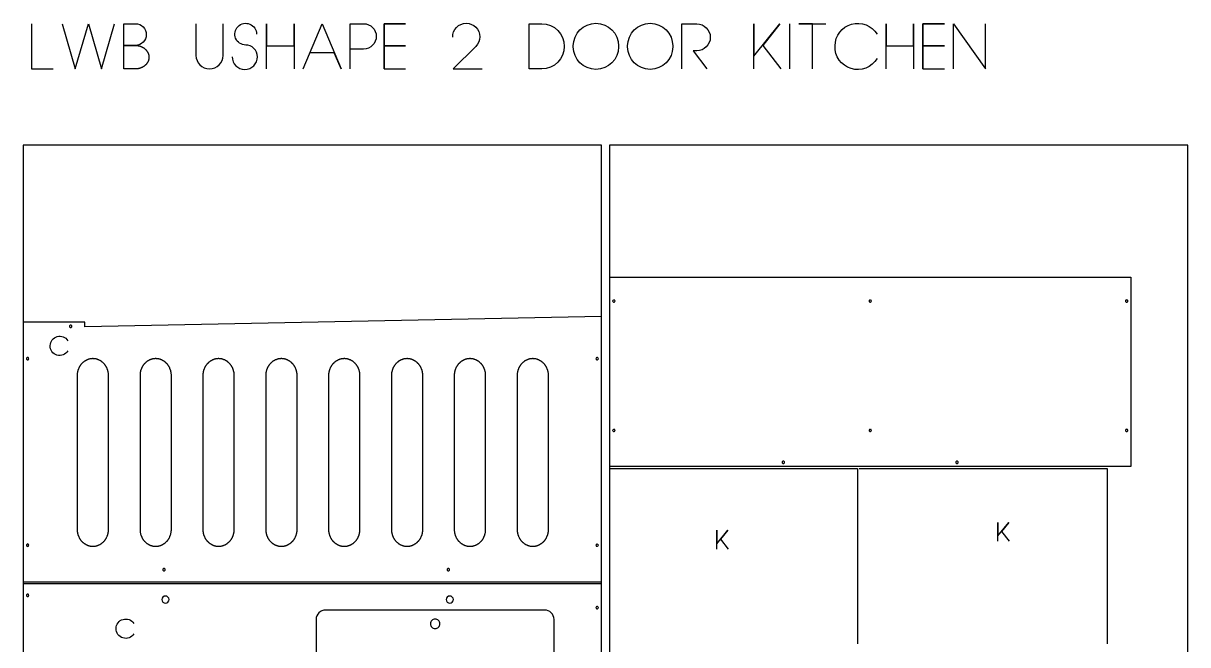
# Model space of a CAD drawing. Extents: x -841 to 4976, y -469 to 2808.
# Drawn here: x 2519 to 4976, y 1386 to 2698 of the extents above; entities that cross this region are included whole.
import ezdxf

# ---------------------------------------------------------------- set-up
doc = ezdxf.new("R2010")
doc.units = 0
for name, color, linetype in [('DEFAULT_LAYER', 1, 'CONTINUOUS'), ('LAYER_1', 18, 'CONTINUOUS'), ('T5_LOGOLAYER_20', 18, 'CONTINUOUS'), ('T5_LOGOLAYER_21', 18, 'CONTINUOUS')]:
    doc.layers.add(name, color=color, linetype=linetype)

msp = doc.modelspace()

# ---------------------------------------------------------------- linework, layer by layer
at = {"layer": 'DEFAULT_LAYER'}
for points in [[(3756.4, 0), (4976.4, 0), (4976.4, 2440), (3756.4, 2440)], [(2666, 1989.8), (2665.1, 1989.8), (2664.3, 1989.7), (2663.4, 1989.7), (2662.6, 1989.6), (2661.8, 1989.5), (2660.9, 1989.4), (2660.1, 1989.2), (2659.3, 1989.1), (2658.5, 1988.9), (2657.7, 1988.6), (2656.9, 1988.4), (2656.1, 1988.2), (2655.3, 1987.9), (2654.6, 1987.6), (2653.8, 1987.3), (2653.1, 1987), (2652.3, 1986.6), (2651.6, 1986.2), (2650.9, 1985.8), (2650.2, 1985.4), (2649.5, 1985), (2648.8, 1984.6), (2648.1, 1984.1), (2647.4, 1983.6), (2646.8, 1983.1), (2646.1, 1982.6), (2645.5, 1982.1), (2644.9, 1981.6), (2644.3, 1981), (2643.7, 1980.4), (2643.1, 1979.8), (2642.5, 1979.2), (2642, 1978.6), (2641.4, 1978), (2640.9, 1977.3), (2640.4, 1976.7), (2639.9, 1976), (2639.4, 1975.3), (2638.9, 1974.6), (2638.5, 1973.9), (2638, 1973.2), (2637.6, 1972.4), (2637.2, 1971.7), (2636.8, 1970.9), (2636.4, 1970.2), (2636.1, 1969.4), (2635.7, 1968.6), (2635.4, 1967.8), (2635.1, 1967), (2634.8, 1966.2), (2634.6, 1965.3), (2634.3, 1964.5), (2634.1, 1963.6), (2633.9, 1962.8), (2633.7, 1961.9), (2633.5, 1961), (2633.3, 1960.2), (2633.2, 1959.3), (2633.1, 1958.4), (2633, 1957.5), (2632.9, 1956.6), (2632.9, 1955.6), (2632.8, 1954.7), (2632.8, 1953.8), (2632.8, 1629.8), (2632.8, 1628.9), (2632.9, 1627.9), (2632.9, 1627), (2633, 1626.1), (2633.1, 1625.2), (2633.2, 1624.3), (2633.3, 1623.4), (2633.5, 1622.5), (2633.7, 1621.7), (2633.9, 1620.8), (2634.1, 1619.9), (2634.3, 1619.1), (2634.6, 1618.2), (2634.8, 1617.4), (2635.1, 1616.6), (2635.4, 1615.8), (2635.7, 1615), (2636.1, 1614.2), (2636.4, 1613.4), (2636.8, 1612.6), (2637.2, 1611.9), (2637.6, 1611.1), (2638, 1610.4), (2638.5, 1609.7), (2638.9, 1608.9), (2639.4, 1608.2), (2639.9, 1607.6), (2640.4, 1606.9), (2640.9, 1606.2), (2641.4, 1605.6), (2642, 1604.9), (2642.5, 1604.3), (2643.1, 1603.7), (2643.7, 1603.1), (2644.3, 1602.6), (2644.9, 1602), (2645.5, 1601.5), (2646.1, 1600.9), (2646.8, 1600.4), (2647.4, 1599.9), (2648.1, 1599.5), (2648.8, 1599), (2649.5, 1598.6), (2650.2, 1598.1), (2650.9, 1597.7), (2651.6, 1597.3), (2652.3, 1597), (2653.1, 1596.6), (2653.8, 1596.3), (2654.6, 1596), (2655.3, 1595.7), (2656.1, 1595.4), (2656.9, 1595.1), (2657.7, 1594.9), (2658.5, 1594.7), (2659.3, 1594.5), (2660.1, 1594.3), (2660.9, 1594.2), (2661.8, 1594.1), (2662.6, 1594), (2663.4, 1593.9), (2664.3, 1593.8), (2665.1, 1593.8), (2666, 1593.8), (2666.8, 1593.8), (2667.7, 1593.8), (2668.5, 1593.9), (2669.4, 1594), (2670.2, 1594.1), (2671, 1594.2), (2671.8, 1594.3), (2672.7, 1594.5), (2673.5, 1594.7), (2674.3, 1594.9), (2675.1, 1595.1), (2675.8, 1595.4), (2676.6, 1595.7), (2677.4, 1596), (2678.1, 1596.3), (2678.9, 1596.6), (2679.6, 1597), (2680.4, 1597.3), (2681.1, 1597.7), (2681.8, 1598.1), (2682.5, 1598.6), (2683.2, 1599), (2683.9, 1599.5), (2684.5, 1599.9), (2685.2, 1600.4), (2685.8, 1600.9), (2686.5, 1601.5), (2687.1, 1602), (2687.7, 1602.6), (2688.3, 1603.1), (2688.9, 1603.7), (2689.4, 1604.3), (2690, 1604.9), (2690.5, 1605.6), (2691.1, 1606.2), (2691.6, 1606.9), (2692.1, 1607.6), (2692.6, 1608.2), (2693, 1608.9), (2693.5, 1609.7), (2693.9, 1610.4), (2694.3, 1611.1), (2694.7, 1611.9), (2695.1, 1612.6), (2695.5, 1613.4), (2695.9, 1614.2), (2696.2, 1615), (2696.5, 1615.8), (2696.8, 1616.6), (2697.1, 1617.4), (2697.4, 1618.2), (2697.6, 1619.1), (2697.9, 1619.9), (2698.1, 1620.8), (2698.3, 1621.7), (2698.5, 1622.5), (2698.6, 1623.4), (2698.8, 1624.3), (2698.9, 1625.2), (2699, 1626.1), (2699, 1627), (2699.1, 1627.9), (2699.1, 1628.9), (2699.1, 1629.8), (2699.1, 1953.8), (2699.1, 1954.7), (2699.1, 1955.6), (2699, 1956.6), (2699, 1957.5), (2698.9, 1958.4), (2698.8, 1959.3), (2698.6, 1960.2), (2698.5, 1961), (2698.3, 1961.9), (2698.1, 1962.8), (2697.9, 1963.6), (2697.6, 1964.5), (2697.4, 1965.3), (2697.1, 1966.2), (2696.8, 1967), (2696.5, 1967.8), (2696.2, 1968.6), (2695.9, 1969.4), (2695.5, 1970.2), (2695.1, 1970.9), (2694.7, 1971.7), (2694.3, 1972.4), (2693.9, 1973.2), (2693.5, 1973.9), (2693, 1974.6), (2692.6, 1975.3), (2692.1, 1976), (2691.6, 1976.7), (2691.1, 1977.3), (2690.5, 1978), (2690, 1978.6), (2689.4, 1979.2), (2688.9, 1979.8), (2688.3, 1980.4), (2687.7, 1981), (2687.1, 1981.6), (2686.5, 1982.1), (2685.8, 1982.6), (2685.2, 1983.1), (2684.5, 1983.6), (2683.9, 1984.1), (2683.2, 1984.6), (2682.5, 1985), (2681.8, 1985.4), (2681.1, 1985.8), (2680.4, 1986.2), (2679.6, 1986.6), (2678.9, 1987), (2678.1, 1987.3), (2677.4, 1987.6), (2676.6, 1987.9), (2675.8, 1988.2), (2675.1, 1988.4), (2674.3, 1988.6), (2673.5, 1988.9), (2672.7, 1989.1), (2671.8, 1989.2), (2671, 1989.4), (2670.2, 1989.5), (2669.4, 1989.6), (2668.5, 1989.7), (2667.7, 1989.7), (2666.8, 1989.8)], [(2798.6, 1989.8), (2797.8, 1989.8), (2796.9, 1989.7), (2796.1, 1989.7), (2795.2, 1989.6), (2794.4, 1989.5), (2793.6, 1989.4), (2792.7, 1989.2), (2791.9, 1989.1), (2791.1, 1988.9), (2790.3, 1988.6), (2789.5, 1988.4), (2788.8, 1988.2), (2788, 1987.9), (2787.2, 1987.6), (2786.5, 1987.3), (2785.7, 1987), (2785, 1986.6), (2784.2, 1986.2), (2783.5, 1985.8), (2782.8, 1985.4), (2782.1, 1985), (2781.4, 1984.6), (2780.7, 1984.1), (2780.1, 1983.6), (2779.4, 1983.1), (2778.8, 1982.6), (2778.1, 1982.1), (2777.5, 1981.6), (2776.9, 1981), (2776.3, 1980.4), (2775.7, 1979.8), (2775.2, 1979.2), (2774.6, 1978.6), (2774.1, 1978), (2773.5, 1977.3), (2773, 1976.7), (2772.5, 1976), (2772, 1975.3), (2771.6, 1974.6), (2771.1, 1973.9), (2770.7, 1973.2), (2770.3, 1972.4), (2769.8, 1971.7), (2769.5, 1970.9), (2769.1, 1970.2), (2768.7, 1969.4), (2768.4, 1968.6), (2768.1, 1967.8), (2767.8, 1967), (2767.5, 1966.2), (2767.2, 1965.3), (2766.9, 1964.5), (2766.7, 1963.6), (2766.5, 1962.8), (2766.3, 1961.9), (2766.1, 1961), (2766, 1960.2), (2765.8, 1959.3), (2765.7, 1958.4), (2765.6, 1957.5), (2765.6, 1956.6), (2765.5, 1955.6), (2765.5, 1954.7), (2765.5, 1953.8), (2765.5, 1629.8), (2765.5, 1628.9), (2765.5, 1627.9), (2765.6, 1627), (2765.6, 1626.1), (2765.7, 1625.2), (2765.8, 1624.3), (2766, 1623.4), (2766.1, 1622.5), (2766.3, 1621.7), (2766.5, 1620.8), (2766.7, 1619.9), (2766.9, 1619.1), (2767.2, 1618.2), (2767.5, 1617.4), (2767.8, 1616.6), (2768.1, 1615.8), (2768.4, 1615), (2768.7, 1614.2), (2769.1, 1613.4), (2769.5, 1612.6), (2769.8, 1611.9), (2770.3, 1611.1), (2770.7, 1610.4), (2771.1, 1609.7), (2771.6, 1608.9), (2772, 1608.2), (2772.5, 1607.6), (2773, 1606.9), (2773.5, 1606.2), (2774.1, 1605.6), (2774.6, 1604.9), (2775.2, 1604.3), (2775.7, 1603.7), (2776.3, 1603.1), (2776.9, 1602.6), (2777.5, 1602), (2778.1, 1601.5), (2778.8, 1600.9), (2779.4, 1600.4), (2780.1, 1599.9), (2780.7, 1599.5), (2781.4, 1599), (2782.1, 1598.6), (2782.8, 1598.1), (2783.5, 1597.7), (2784.2, 1597.3), (2785, 1597), (2785.7, 1596.6), (2786.5, 1596.3), (2787.2, 1596), (2788, 1595.7), (2788.8, 1595.4), (2789.5, 1595.1), (2790.3, 1594.9), (2791.1, 1594.7), (2791.9, 1594.5), (2792.7, 1594.3), (2793.6, 1594.2), (2794.4, 1594.1), (2795.2, 1594), (2796.1, 1593.9), (2796.9, 1593.8), (2797.8, 1593.8), (2798.6, 1593.8), (2799.5, 1593.8), (2800.3, 1593.8), (2801.2, 1593.9), (2802, 1594), (2802.8, 1594.1), (2803.7, 1594.2), (2804.5, 1594.3), (2805.3, 1594.5), (2806.1, 1594.7), (2806.9, 1594.9), (2807.7, 1595.1), (2808.5, 1595.4), (2809.2, 1595.7), (2810, 1596), (2810.8, 1596.3), (2811.5, 1596.6), (2812.3, 1597), (2813, 1597.3), (2813.7, 1597.7), (2814.4, 1598.1), (2815.1, 1598.6), (2815.8, 1599), (2816.5, 1599.5), (2817.2, 1599.9), (2817.8, 1600.4), (2818.5, 1600.9), (2819.1, 1601.5), (2819.7, 1602), (2820.3, 1602.6), (2820.9, 1603.1), (2821.5, 1603.7), (2822.1, 1604.3), (2822.6, 1604.9), (2823.2, 1605.6), (2823.7, 1606.2), (2824.2, 1606.9), (2824.7, 1607.6), (2825.2, 1608.2), (2825.7, 1608.9), (2826.1, 1609.7), (2826.5, 1610.4), (2827, 1611.1), (2827.4, 1611.9), (2827.8, 1612.6), (2828.1, 1613.4), (2828.5, 1614.2), (2828.8, 1615), (2829.2, 1615.8), (2829.5, 1616.6), (2829.8, 1617.4), (2830, 1618.2), (2830.3, 1619.1), (2830.5, 1619.9), (2830.7, 1620.8), (2830.9, 1621.7), (2831.1, 1622.5), (2831.3, 1623.4), (2831.4, 1624.3), (2831.5, 1625.2), (2831.6, 1626.1), (2831.7, 1627), (2831.7, 1627.9), (2831.8, 1628.9), (2831.8, 1629.8), (2831.8, 1953.8), (2831.8, 1954.7), (2831.7, 1955.6), (2831.7, 1956.6), (2831.6, 1957.5), (2831.5, 1958.4), (2831.4, 1959.3), (2831.3, 1960.2), (2831.1, 1961), (2830.9, 1961.9), (2830.7, 1962.8), (2830.5, 1963.6), (2830.3, 1964.5), (2830, 1965.3), (2829.8, 1966.2), (2829.5, 1967), (2829.2, 1967.8), (2828.8, 1968.6), (2828.5, 1969.4), (2828.1, 1970.2), (2827.8, 1970.9), (2827.4, 1971.7), (2827, 1972.4), (2826.5, 1973.2), (2826.1, 1973.9), (2825.7, 1974.6), (2825.2, 1975.3), (2824.7, 1976), (2824.2, 1976.7), (2823.7, 1977.3), (2823.2, 1978), (2822.6, 1978.6), (2822.1, 1979.2), (2821.5, 1979.8), (2820.9, 1980.4), (2820.3, 1981), (2819.7, 1981.6), (2819.1, 1982.1), (2818.5, 1982.6), (2817.8, 1983.1), (2817.2, 1983.6), (2816.5, 1984.1), (2815.8, 1984.6), (2815.1, 1985), (2814.4, 1985.4), (2813.7, 1985.8), (2813, 1986.2), (2812.3, 1986.6), (2811.5, 1987), (2810.8, 1987.3), (2810, 1987.6), (2809.2, 1987.9), (2808.5, 1988.2), (2807.7, 1988.4), (2806.9, 1988.6), (2806.1, 1988.9), (2805.3, 1989.1), (2804.5, 1989.2), (2803.7, 1989.4), (2802.8, 1989.5), (2802, 1989.6), (2801.2, 1989.7), (2800.3, 1989.7), (2799.5, 1989.8)], [(2931.2, 1989.8), (2930.4, 1989.8), (2929.5, 1989.7), (2928.7, 1989.7), (2927.9, 1989.6), (2927, 1989.5), (2926.2, 1989.4), (2925.4, 1989.2), (2924.6, 1989.1), (2923.8, 1988.9), (2923, 1988.6), (2922.2, 1988.4), (2921.4, 1988.2), (2920.6, 1987.9), (2919.8, 1987.6), (2919.1, 1987.3), (2918.3, 1987), (2917.6, 1986.6), (2916.9, 1986.2), (2916.2, 1985.8), (2915.4, 1985.4), (2914.7, 1985), (2914.1, 1984.6), (2913.4, 1984.1), (2912.7, 1983.6), (2912.1, 1983.1), (2911.4, 1982.6), (2910.8, 1982.1), (2910.2, 1981.6), (2909.5, 1981), (2909, 1980.4), (2908.4, 1979.8), (2907.8, 1979.2), (2907.2, 1978.6), (2906.7, 1978), (2906.2, 1977.3), (2905.7, 1976.7), (2905.2, 1976), (2904.7, 1975.3), (2904.2, 1974.6), (2903.8, 1973.9), (2903.3, 1973.2), (2902.9, 1972.4), (2902.5, 1971.7), (2902.1, 1970.9), (2901.7, 1970.2), (2901.4, 1969.4), (2901, 1968.6), (2900.7, 1967.8), (2900.4, 1967), (2900.1, 1966.2), (2899.8, 1965.3), (2899.6, 1964.5), (2899.3, 1963.6), (2899.1, 1962.8), (2898.9, 1961.9), (2898.8, 1961), (2898.6, 1960.2), (2898.5, 1959.3), (2898.4, 1958.4), (2898.3, 1957.5), (2898.2, 1956.6), (2898.1, 1955.6), (2898.1, 1954.7), (2898.1, 1953.8), (2898.1, 1629.8), (2898.1, 1628.9), (2898.1, 1627.9), (2898.2, 1627), (2898.3, 1626.1), (2898.4, 1625.2), (2898.5, 1624.3), (2898.6, 1623.4), (2898.8, 1622.5), (2898.9, 1621.7), (2899.1, 1620.8), (2899.3, 1619.9), (2899.6, 1619.1), (2899.8, 1618.2), (2900.1, 1617.4), (2900.4, 1616.6), (2900.7, 1615.8), (2901, 1615), (2901.4, 1614.2), (2901.7, 1613.4), (2902.1, 1612.6), (2902.5, 1611.9), (2902.9, 1611.1), (2903.3, 1610.4), (2903.8, 1609.7), (2904.2, 1608.9), (2904.7, 1608.2), (2905.2, 1607.6), (2905.7, 1606.9), (2906.2, 1606.2), (2906.7, 1605.6), (2907.2, 1604.9), (2907.8, 1604.3), (2908.4, 1603.7), (2909, 1603.1), (2909.5, 1602.6), (2910.2, 1602), (2910.8, 1601.5), (2911.4, 1600.9), (2912.1, 1600.4), (2912.7, 1599.9), (2913.4, 1599.5), (2914.1, 1599), (2914.7, 1598.6), (2915.4, 1598.1), (2916.2, 1597.7), (2916.9, 1597.3), (2917.6, 1597), (2918.3, 1596.6), (2919.1, 1596.3), (2919.8, 1596), (2920.6, 1595.7), (2921.4, 1595.4), (2922.2, 1595.1), (2923, 1594.9), (2923.8, 1594.7), (2924.6, 1594.5), (2925.4, 1594.3), (2926.2, 1594.2), (2927, 1594.1), (2927.9, 1594), (2928.7, 1593.9), (2929.5, 1593.8), (2930.4, 1593.8), (2931.2, 1593.8), (2932.1, 1593.8), (2933, 1593.8), (2933.8, 1593.9), (2934.6, 1594), (2935.5, 1594.1), (2936.3, 1594.2), (2937.1, 1594.3), (2937.9, 1594.5), (2938.7, 1594.7), (2939.5, 1594.9), (2940.3, 1595.1), (2941.1, 1595.4), (2941.9, 1595.7), (2942.6, 1596), (2943.4, 1596.3), (2944.2, 1596.6), (2944.9, 1597), (2945.6, 1597.3), (2946.3, 1597.7), (2947.1, 1598.1), (2947.8, 1598.6), (2948.4, 1599), (2949.1, 1599.5), (2949.8, 1599.9), (2950.4, 1600.4), (2951.1, 1600.9), (2951.7, 1601.5), (2952.3, 1602), (2952.9, 1602.6), (2953.5, 1603.1), (2954.1, 1603.7), (2954.7, 1604.3), (2955.3, 1604.9), (2955.8, 1605.6), (2956.3, 1606.2), (2956.8, 1606.9), (2957.3, 1607.6), (2957.8, 1608.2), (2958.3, 1608.9), (2958.7, 1609.7), (2959.2, 1610.4), (2959.6, 1611.1), (2960, 1611.9), (2960.4, 1612.6), (2960.8, 1613.4), (2961.1, 1614.2), (2961.5, 1615), (2961.8, 1615.8), (2962.1, 1616.6), (2962.4, 1617.4), (2962.7, 1618.2), (2962.9, 1619.1), (2963.1, 1619.9), (2963.4, 1620.8), (2963.6, 1621.7), (2963.7, 1622.5), (2963.9, 1623.4), (2964, 1624.3), (2964.1, 1625.2), (2964.2, 1626.1), (2964.3, 1627), (2964.4, 1627.9), (2964.4, 1628.9), (2964.4, 1629.8), (2964.4, 1953.8), (2964.4, 1954.7), (2964.4, 1955.6), (2964.3, 1956.6), (2964.2, 1957.5), (2964.1, 1958.4), (2964, 1959.3), (2963.9, 1960.2), (2963.7, 1961), (2963.6, 1961.9), (2963.4, 1962.8), (2963.1, 1963.6), (2962.9, 1964.5), (2962.7, 1965.3), (2962.4, 1966.2), (2962.1, 1967), (2961.8, 1967.8), (2961.5, 1968.6), (2961.1, 1969.4), (2960.8, 1970.2), (2960.4, 1970.9), (2960, 1971.7), (2959.6, 1972.4), (2959.2, 1973.2), (2958.7, 1973.9), (2958.3, 1974.6), (2957.8, 1975.3), (2957.3, 1976), (2956.8, 1976.7), (2956.3, 1977.3), (2955.8, 1978), (2955.3, 1978.6), (2954.7, 1979.2), (2954.1, 1979.8), (2953.5, 1980.4), (2952.9, 1981), (2952.3, 1981.6), (2951.7, 1982.1), (2951.1, 1982.6), (2950.4, 1983.1), (2949.8, 1983.6), (2949.1, 1984.1), (2948.4, 1984.6), (2947.8, 1985), (2947.1, 1985.4), (2946.3, 1985.8), (2945.6, 1986.2), (2944.9, 1986.6), (2944.2, 1987), (2943.4, 1987.3), (2942.6, 1987.6), (2941.9, 1987.9), (2941.1, 1988.2), (2940.3, 1988.4), (2939.5, 1988.6), (2938.7, 1988.9), (2937.9, 1989.1), (2937.1, 1989.2), (2936.3, 1989.4), (2935.5, 1989.5), (2934.6, 1989.6), (2933.8, 1989.7), (2933, 1989.7), (2932.1, 1989.8)], [(3063.9, 1989.8), (3063, 1989.8), (3062.2, 1989.7), (3061.3, 1989.7), (3060.5, 1989.6), (3059.7, 1989.5), (3058.8, 1989.4), (3058, 1989.2), (3057.2, 1989.1), (3056.4, 1988.9), (3055.6, 1988.6), (3054.8, 1988.4), (3054, 1988.2), (3053.2, 1987.9), (3052.5, 1987.6), (3051.7, 1987.3), (3051, 1987), (3050.2, 1986.6), (3049.5, 1986.2), (3048.8, 1985.8), (3048.1, 1985.4), (3047.4, 1985), (3046.7, 1984.6), (3046, 1984.1), (3045.3, 1983.6), (3044.7, 1983.1), (3044, 1982.6), (3043.4, 1982.1), (3042.8, 1981.6), (3042.2, 1981), (3041.6, 1980.4), (3041, 1979.8), (3040.4, 1979.2), (3039.9, 1978.6), (3039.3, 1978), (3038.8, 1977.3), (3038.3, 1976.7), (3037.8, 1976), (3037.3, 1975.3), (3036.8, 1974.6), (3036.4, 1973.9), (3035.9, 1973.2), (3035.5, 1972.4), (3035.1, 1971.7), (3034.7, 1970.9), (3034.4, 1970.2), (3034, 1969.4), (3033.7, 1968.6), (3033.3, 1967.8), (3033, 1967), (3032.7, 1966.2), (3032.5, 1965.3), (3032.2, 1964.5), (3032, 1963.6), (3031.8, 1962.8), (3031.6, 1961.9), (3031.4, 1961), (3031.2, 1960.2), (3031.1, 1959.3), (3031, 1958.4), (3030.9, 1957.5), (3030.8, 1956.6), (3030.8, 1955.6), (3030.7, 1954.7), (3030.7, 1953.8), (3030.7, 1629.8), (3030.7, 1628.9), (3030.8, 1627.9), (3030.8, 1627), (3030.9, 1626.1), (3031, 1625.2), (3031.1, 1624.3), (3031.2, 1623.4), (3031.4, 1622.5), (3031.6, 1621.7), (3031.8, 1620.8), (3032, 1619.9), (3032.2, 1619.1), (3032.5, 1618.2), (3032.7, 1617.4), (3033, 1616.6), (3033.3, 1615.8), (3033.7, 1615), (3034, 1614.2), (3034.4, 1613.4), (3034.7, 1612.6), (3035.1, 1611.9), (3035.5, 1611.1), (3035.9, 1610.4), (3036.4, 1609.7), (3036.8, 1608.9), (3037.3, 1608.2), (3037.8, 1607.6), (3038.3, 1606.9), (3038.8, 1606.2), (3039.3, 1605.6), (3039.9, 1604.9), (3040.4, 1604.3), (3041, 1603.7), (3041.6, 1603.1), (3042.2, 1602.6), (3042.8, 1602), (3043.4, 1601.5), (3044, 1600.9), (3044.7, 1600.4), (3045.3, 1599.9), (3046, 1599.5), (3046.7, 1599), (3047.4, 1598.6), (3048.1, 1598.1), (3048.8, 1597.7), (3049.5, 1597.3), (3050.2, 1597), (3051, 1596.6), (3051.7, 1596.3), (3052.5, 1596), (3053.2, 1595.7), (3054, 1595.4), (3054.8, 1595.1), (3055.6, 1594.9), (3056.4, 1594.7), (3057.2, 1594.5), (3058, 1594.3), (3058.8, 1594.2), (3059.7, 1594.1), (3060.5, 1594), (3061.3, 1593.9), (3062.2, 1593.8), (3063, 1593.8), (3063.9, 1593.8), (3064.7, 1593.8), (3065.6, 1593.8), (3066.4, 1593.9), (3067.3, 1594), (3068.1, 1594.1), (3068.9, 1594.2), (3069.8, 1594.3), (3070.6, 1594.5), (3071.4, 1594.7), (3072.2, 1594.9), (3073, 1595.1), (3073.7, 1595.4), (3074.5, 1595.7), (3075.3, 1596), (3076, 1596.3), (3076.8, 1596.6), (3077.5, 1597), (3078.3, 1597.3), (3079, 1597.7), (3079.7, 1598.1), (3080.4, 1598.6), (3081.1, 1599), (3081.8, 1599.5), (3082.4, 1599.9), (3083.1, 1600.4), (3083.7, 1600.9), (3084.4, 1601.5), (3085, 1602), (3085.6, 1602.6), (3086.2, 1603.1), (3086.8, 1603.7), (3087.3, 1604.3), (3087.9, 1604.9), (3088.4, 1605.6), (3089, 1606.2), (3089.5, 1606.9), (3090, 1607.6), (3090.5, 1608.2), (3090.9, 1608.9), (3091.4, 1609.7), (3091.8, 1610.4), (3092.2, 1611.1), (3092.6, 1611.9), (3093, 1612.6), (3093.4, 1613.4), (3093.8, 1614.2), (3094.1, 1615), (3094.4, 1615.8), (3094.7, 1616.6), (3095, 1617.4), (3095.3, 1618.2), (3095.6, 1619.1), (3095.8, 1619.9), (3096, 1620.8), (3096.2, 1621.7), (3096.4, 1622.5), (3096.5, 1623.4), (3096.7, 1624.3), (3096.8, 1625.2), (3096.9, 1626.1), (3096.9, 1627), (3097, 1627.9), (3097, 1628.9), (3097, 1629.8), (3097, 1953.8), (3097, 1954.7), (3097, 1955.6), (3096.9, 1956.6), (3096.9, 1957.5), (3096.8, 1958.4), (3096.7, 1959.3), (3096.5, 1960.2), (3096.4, 1961), (3096.2, 1961.9), (3096, 1962.8), (3095.8, 1963.6), (3095.6, 1964.5), (3095.3, 1965.3), (3095, 1966.2), (3094.7, 1967), (3094.4, 1967.8), (3094.1, 1968.6), (3093.8, 1969.4), (3093.4, 1970.2), (3093, 1970.9), (3092.6, 1971.7), (3092.2, 1972.4), (3091.8, 1973.2), (3091.4, 1973.9), (3090.9, 1974.6), (3090.5, 1975.3), (3090, 1976), (3089.5, 1976.7), (3089, 1977.3), (3088.4, 1978), (3087.9, 1978.6), (3087.3, 1979.2), (3086.8, 1979.8), (3086.2, 1980.4), (3085.6, 1981), (3085, 1981.6), (3084.4, 1982.1), (3083.7, 1982.6), (3083.1, 1983.1), (3082.4, 1983.6), (3081.8, 1984.1), (3081.1, 1984.6), (3080.4, 1985), (3079.7, 1985.4), (3079, 1985.8), (3078.3, 1986.2), (3077.5, 1986.6), (3076.8, 1987), (3076, 1987.3), (3075.3, 1987.6), (3074.5, 1987.9), (3073.7, 1988.2), (3073, 1988.4), (3072.2, 1988.6), (3071.4, 1988.9), (3070.6, 1989.1), (3069.8, 1989.2), (3068.9, 1989.4), (3068.1, 1989.5), (3067.3, 1989.6), (3066.4, 1989.7), (3065.6, 1989.7), (3064.7, 1989.8)], [(3196.5, 1989.8), (3195.7, 1989.8), (3194.8, 1989.7), (3194, 1989.7), (3193.1, 1989.6), (3192.3, 1989.5), (3191.5, 1989.4), (3190.6, 1989.2), (3189.8, 1989.1), (3189, 1988.9), (3188.2, 1988.6), (3187.4, 1988.4), (3186.7, 1988.2), (3185.9, 1987.9), (3185.1, 1987.6), (3184.4, 1987.3), (3183.6, 1987), (3182.9, 1986.6), (3182.1, 1986.2), (3181.4, 1985.8), (3180.7, 1985.4), (3180, 1985), (3179.3, 1984.6), (3178.6, 1984.1), (3178, 1983.6), (3177.3, 1983.1), (3176.7, 1982.6), (3176, 1982.1), (3175.4, 1981.6), (3174.8, 1981), (3174.2, 1980.4), (3173.6, 1979.8), (3173.1, 1979.2), (3172.5, 1978.6), (3172, 1978), (3171.4, 1977.3), (3170.9, 1976.7), (3170.4, 1976), (3169.9, 1975.3), (3169.5, 1974.6), (3169, 1973.9), (3168.6, 1973.2), (3168.2, 1972.4), (3167.8, 1971.7), (3167.4, 1970.9), (3167, 1970.2), (3166.6, 1969.4), (3166.3, 1968.6), (3166, 1967.8), (3165.7, 1967), (3165.4, 1966.2), (3165.1, 1965.3), (3164.8, 1964.5), (3164.6, 1963.6), (3164.4, 1962.8), (3164.2, 1961.9), (3164, 1961), (3163.9, 1960.2), (3163.7, 1959.3), (3163.6, 1958.4), (3163.5, 1957.5), (3163.5, 1956.6), (3163.4, 1955.6), (3163.4, 1954.7), (3163.4, 1953.8), (3163.4, 1629.8), (3163.4, 1628.9), (3163.4, 1627.9), (3163.5, 1627), (3163.5, 1626.1), (3163.6, 1625.2), (3163.7, 1624.3), (3163.9, 1623.4), (3164, 1622.5), (3164.2, 1621.7), (3164.4, 1620.8), (3164.6, 1619.9), (3164.8, 1619.1), (3165.1, 1618.2), (3165.4, 1617.4), (3165.7, 1616.6), (3166, 1615.8), (3166.3, 1615), (3166.6, 1614.2), (3167, 1613.4), (3167.4, 1612.6), (3167.8, 1611.9), (3168.2, 1611.1), (3168.6, 1610.4), (3169, 1609.7), (3169.5, 1608.9), (3169.9, 1608.2), (3170.4, 1607.6), (3170.9, 1606.9), (3171.4, 1606.2), (3172, 1605.6), (3172.5, 1604.9), (3173.1, 1604.3), (3173.6, 1603.7), (3174.2, 1603.1), (3174.8, 1602.6), (3175.4, 1602), (3176, 1601.5), (3176.7, 1600.9), (3177.3, 1600.4), (3178, 1599.9), (3178.6, 1599.5), (3179.3, 1599), (3180, 1598.6), (3180.7, 1598.1), (3181.4, 1597.7), (3182.1, 1597.3), (3182.9, 1597), (3183.6, 1596.6), (3184.4, 1596.3), (3185.1, 1596), (3185.9, 1595.7), (3186.7, 1595.4), (3187.4, 1595.1), (3188.2, 1594.9), (3189, 1594.7), (3189.8, 1594.5), (3190.6, 1594.3), (3191.5, 1594.2), (3192.3, 1594.1), (3193.1, 1594), (3194, 1593.9), (3194.8, 1593.8), (3195.7, 1593.8), (3196.5, 1593.8), (3197.4, 1593.8), (3198.2, 1593.8), (3199.1, 1593.9), (3199.9, 1594), (3200.7, 1594.1), (3201.6, 1594.2), (3202.4, 1594.3), (3203.2, 1594.5), (3204, 1594.7), (3204.8, 1594.9), (3205.6, 1595.1), (3206.4, 1595.4), (3207.2, 1595.7), (3207.9, 1596), (3208.7, 1596.3), (3209.4, 1596.6), (3210.2, 1597), (3210.9, 1597.3), (3211.6, 1597.7), (3212.3, 1598.1), (3213, 1598.6), (3213.7, 1599), (3214.4, 1599.5), (3215.1, 1599.9), (3215.7, 1600.4), (3216.4, 1600.9), (3217, 1601.5), (3217.6, 1602), (3218.2, 1602.6), (3218.8, 1603.1), (3219.4, 1603.7), (3220, 1604.3), (3220.5, 1604.9), (3221.1, 1605.6), (3221.6, 1606.2), (3222.1, 1606.9), (3222.6, 1607.6), (3223.1, 1608.2), (3223.6, 1608.9), (3224, 1609.7), (3224.5, 1610.4), (3224.9, 1611.1), (3225.3, 1611.9), (3225.7, 1612.6), (3226, 1613.4), (3226.4, 1614.2), (3226.7, 1615), (3227.1, 1615.8), (3227.4, 1616.6), (3227.7, 1617.4), (3227.9, 1618.2), (3228.2, 1619.1), (3228.4, 1619.9), (3228.6, 1620.8), (3228.8, 1621.7), (3229, 1622.5), (3229.2, 1623.4), (3229.3, 1624.3), (3229.4, 1625.2), (3229.5, 1626.1), (3229.6, 1627), (3229.6, 1627.9), (3229.7, 1628.9), (3229.7, 1629.8), (3229.7, 1953.8), (3229.7, 1954.7), (3229.6, 1955.6), (3229.6, 1956.6), (3229.5, 1957.5), (3229.4, 1958.4), (3229.3, 1959.3), (3229.2, 1960.2), (3229, 1961), (3228.8, 1961.9), (3228.6, 1962.8), (3228.4, 1963.6), (3228.2, 1964.5), (3227.9, 1965.3), (3227.7, 1966.2), (3227.4, 1967), (3227.1, 1967.8), (3226.7, 1968.6), (3226.4, 1969.4), (3226, 1970.2), (3225.7, 1970.9), (3225.3, 1971.7), (3224.9, 1972.4), (3224.5, 1973.2), (3224, 1973.9), (3223.6, 1974.6), (3223.1, 1975.3), (3222.6, 1976), (3222.1, 1976.7), (3221.6, 1977.3), (3221.1, 1978), (3220.5, 1978.6), (3220, 1979.2), (3219.4, 1979.8), (3218.8, 1980.4), (3218.2, 1981), (3217.6, 1981.6), (3217, 1982.1), (3216.4, 1982.6), (3215.7, 1983.1), (3215.1, 1983.6), (3214.4, 1984.1), (3213.7, 1984.6), (3213, 1985), (3212.3, 1985.4), (3211.6, 1985.8), (3210.9, 1986.2), (3210.2, 1986.6), (3209.4, 1987), (3208.7, 1987.3), (3207.9, 1987.6), (3207.2, 1987.9), (3206.4, 1988.2), (3205.6, 1988.4), (3204.8, 1988.6), (3204, 1988.9), (3203.2, 1989.1), (3202.4, 1989.2), (3201.6, 1989.4), (3200.7, 1989.5), (3199.9, 1989.6), (3199.1, 1989.7), (3198.2, 1989.7), (3197.4, 1989.8)], [(3329.2, 1989.8), (3328.3, 1989.8), (3327.4, 1989.7), (3326.6, 1989.7), (3325.8, 1989.6), (3324.9, 1989.5), (3324.1, 1989.4), (3323.3, 1989.2), (3322.5, 1989.1), (3321.7, 1988.9), (3320.9, 1988.6), (3320.1, 1988.4), (3319.3, 1988.2), (3318.5, 1987.9), (3317.8, 1987.6), (3317, 1987.3), (3316.2, 1987), (3315.5, 1986.6), (3314.8, 1986.2), (3314.1, 1985.8), (3313.3, 1985.4), (3312.6, 1985), (3312, 1984.6), (3311.3, 1984.1), (3310.6, 1983.6), (3310, 1983.1), (3309.3, 1982.6), (3308.7, 1982.1), (3308.1, 1981.6), (3307.5, 1981), (3306.9, 1980.4), (3306.3, 1979.8), (3305.7, 1979.2), (3305.1, 1978.6), (3304.6, 1978), (3304.1, 1977.3), (3303.6, 1976.7), (3303.1, 1976), (3302.6, 1975.3), (3302.1, 1974.6), (3301.7, 1973.9), (3301.2, 1973.2), (3300.8, 1972.4), (3300.4, 1971.7), (3300, 1970.9), (3299.6, 1970.2), (3299.3, 1969.4), (3298.9, 1968.6), (3298.6, 1967.8), (3298.3, 1967), (3298, 1966.2), (3297.7, 1965.3), (3297.5, 1964.5), (3297.3, 1963.6), (3297, 1962.8), (3296.8, 1961.9), (3296.7, 1961), (3296.5, 1960.2), (3296.4, 1959.3), (3296.3, 1958.4), (3296.2, 1957.5), (3296.1, 1956.6), (3296, 1955.6), (3296, 1954.7), (3296, 1953.8), (3296, 1629.8), (3296, 1628.9), (3296, 1627.9), (3296.1, 1627), (3296.2, 1626.1), (3296.3, 1625.2), (3296.4, 1624.3), (3296.5, 1623.4), (3296.7, 1622.5), (3296.8, 1621.7), (3297, 1620.8), (3297.3, 1619.9), (3297.5, 1619.1), (3297.7, 1618.2), (3298, 1617.4), (3298.3, 1616.6), (3298.6, 1615.8), (3298.9, 1615), (3299.3, 1614.2), (3299.6, 1613.4), (3300, 1612.6), (3300.4, 1611.9), (3300.8, 1611.1), (3301.2, 1610.4), (3301.7, 1609.7), (3302.1, 1608.9), (3302.6, 1608.2), (3303.1, 1607.6), (3303.6, 1606.9), (3304.1, 1606.2), (3304.6, 1605.6), (3305.1, 1604.9), (3305.7, 1604.3), (3306.3, 1603.7), (3306.9, 1603.1), (3307.5, 1602.6), (3308.1, 1602), (3308.7, 1601.5), (3309.3, 1600.9), (3310, 1600.4), (3310.6, 1599.9), (3311.3, 1599.5), (3312, 1599), (3312.6, 1598.6), (3313.3, 1598.1), (3314.1, 1597.7), (3314.8, 1597.3), (3315.5, 1597), (3316.2, 1596.6), (3317, 1596.3), (3317.8, 1596), (3318.5, 1595.7), (3319.3, 1595.4), (3320.1, 1595.1), (3320.9, 1594.9), (3321.7, 1594.7), (3322.5, 1594.5), (3323.3, 1594.3), (3324.1, 1594.2), (3324.9, 1594.1), (3325.8, 1594), (3326.6, 1593.9), (3327.4, 1593.8), (3328.3, 1593.8), (3329.2, 1593.8), (3330, 1593.8), (3330.9, 1593.8), (3331.7, 1593.9), (3332.5, 1594), (3333.4, 1594.1), (3334.2, 1594.2), (3335, 1594.3), (3335.8, 1594.5), (3336.6, 1594.7), (3337.4, 1594.9), (3338.2, 1595.1), (3339, 1595.4), (3339.8, 1595.7), (3340.6, 1596), (3341.3, 1596.3), (3342.1, 1596.6), (3342.8, 1597), (3343.5, 1597.3), (3344.2, 1597.7), (3345, 1598.1), (3345.7, 1598.6), (3346.3, 1599), (3347, 1599.5), (3347.7, 1599.9), (3348.3, 1600.4), (3349, 1600.9), (3349.6, 1601.5), (3350.2, 1602), (3350.9, 1602.6), (3351.4, 1603.1), (3352, 1603.7), (3352.6, 1604.3), (3353.2, 1604.9), (3353.7, 1605.6), (3354.2, 1606.2), (3354.7, 1606.9), (3355.2, 1607.6), (3355.7, 1608.2), (3356.2, 1608.9), (3356.6, 1609.7), (3357.1, 1610.4), (3357.5, 1611.1), (3357.9, 1611.9), (3358.3, 1612.6), (3358.7, 1613.4), (3359, 1614.2), (3359.4, 1615), (3359.7, 1615.8), (3360, 1616.6), (3360.3, 1617.4), (3360.6, 1618.2), (3360.8, 1619.1), (3361.1, 1619.9), (3361.3, 1620.8), (3361.5, 1621.7), (3361.6, 1622.5), (3361.8, 1623.4), (3361.9, 1624.3), (3362, 1625.2), (3362.1, 1626.1), (3362.2, 1627), (3362.3, 1627.9), (3362.3, 1628.9), (3362.3, 1629.8), (3362.3, 1953.8), (3362.3, 1954.7), (3362.3, 1955.6), (3362.2, 1956.6), (3362.1, 1957.5), (3362, 1958.4), (3361.9, 1959.3), (3361.8, 1960.2), (3361.6, 1961), (3361.5, 1961.9), (3361.3, 1962.8), (3361.1, 1963.6), (3360.8, 1964.5), (3360.6, 1965.3), (3360.3, 1966.2), (3360, 1967), (3359.7, 1967.8), (3359.4, 1968.6), (3359, 1969.4), (3358.7, 1970.2), (3358.3, 1970.9), (3357.9, 1971.7), (3357.5, 1972.4), (3357.1, 1973.2), (3356.6, 1973.9), (3356.2, 1974.6), (3355.7, 1975.3), (3355.2, 1976), (3354.7, 1976.7), (3354.2, 1977.3), (3353.7, 1978), (3353.2, 1978.6), (3352.6, 1979.2), (3352, 1979.8), (3351.4, 1980.4), (3350.9, 1981), (3350.2, 1981.6), (3349.6, 1982.1), (3349, 1982.6), (3348.3, 1983.1), (3347.7, 1983.6), (3347, 1984.1), (3346.3, 1984.6), (3345.7, 1985), (3345, 1985.4), (3344.2, 1985.8), (3343.5, 1986.2), (3342.8, 1986.6), (3342.1, 1987), (3341.3, 1987.3), (3340.6, 1987.6), (3339.8, 1987.9), (3339, 1988.2), (3338.2, 1988.4), (3337.4, 1988.6), (3336.6, 1988.9), (3335.8, 1989.1), (3335, 1989.2), (3334.2, 1989.4), (3333.4, 1989.5), (3332.5, 1989.6), (3331.7, 1989.7), (3330.9, 1989.7), (3330, 1989.8)], [(3461.8, 1989.8), (3460.9, 1989.8), (3460.1, 1989.7), (3459.2, 1989.7), (3458.4, 1989.6), (3457.6, 1989.5), (3456.7, 1989.4), (3455.9, 1989.2), (3455.1, 1989.1), (3454.3, 1988.9), (3453.5, 1988.6), (3452.7, 1988.4), (3451.9, 1988.2), (3451.2, 1987.9), (3450.4, 1987.6), (3449.6, 1987.3), (3448.9, 1987), (3448.1, 1986.6), (3447.4, 1986.2), (3446.7, 1985.8), (3446, 1985.4), (3445.3, 1985), (3444.6, 1984.6), (3443.9, 1984.1), (3443.2, 1983.6), (3442.6, 1983.1), (3441.9, 1982.6), (3441.3, 1982.1), (3440.7, 1981.6), (3440.1, 1981), (3439.5, 1980.4), (3438.9, 1979.8), (3438.3, 1979.2), (3437.8, 1978.6), (3437.2, 1978), (3436.7, 1977.3), (3436.2, 1976.7), (3435.7, 1976), (3435.2, 1975.3), (3434.7, 1974.6), (3434.3, 1973.9), (3433.9, 1973.2), (3433.4, 1972.4), (3433, 1971.7), (3432.6, 1970.9), (3432.3, 1970.2), (3431.9, 1969.4), (3431.6, 1968.6), (3431.2, 1967.8), (3430.9, 1967), (3430.6, 1966.2), (3430.4, 1965.3), (3430.1, 1964.5), (3429.9, 1963.6), (3429.7, 1962.8), (3429.5, 1961.9), (3429.3, 1961), (3429.1, 1960.2), (3429, 1959.3), (3428.9, 1958.4), (3428.8, 1957.5), (3428.7, 1956.6), (3428.7, 1955.6), (3428.6, 1954.7), (3428.6, 1953.8), (3428.6, 1629.8), (3428.6, 1628.9), (3428.7, 1627.9), (3428.7, 1627), (3428.8, 1626.1), (3428.9, 1625.2), (3429, 1624.3), (3429.1, 1623.4), (3429.3, 1622.5), (3429.5, 1621.7), (3429.7, 1620.8), (3429.9, 1619.9), (3430.1, 1619.1), (3430.4, 1618.2), (3430.6, 1617.4), (3430.9, 1616.6), (3431.2, 1615.8), (3431.6, 1615), (3431.9, 1614.2), (3432.3, 1613.4), (3432.6, 1612.6), (3433, 1611.9), (3433.4, 1611.1), (3433.9, 1610.4), (3434.3, 1609.7), (3434.7, 1608.9), (3435.2, 1608.2), (3435.7, 1607.6), (3436.2, 1606.9), (3436.7, 1606.2), (3437.2, 1605.6), (3437.8, 1604.9), (3438.3, 1604.3), (3438.9, 1603.7), (3439.5, 1603.1), (3440.1, 1602.6), (3440.7, 1602), (3441.3, 1601.5), (3441.9, 1600.9), (3442.6, 1600.4), (3443.2, 1599.9), (3443.9, 1599.5), (3444.6, 1599), (3445.3, 1598.6), (3446, 1598.1), (3446.7, 1597.7), (3447.4, 1597.3), (3448.1, 1597), (3448.9, 1596.6), (3449.6, 1596.3), (3450.4, 1596), (3451.2, 1595.7), (3451.9, 1595.4), (3452.7, 1595.1), (3453.5, 1594.9), (3454.3, 1594.7), (3455.1, 1594.5), (3455.9, 1594.3), (3456.7, 1594.2), (3457.6, 1594.1), (3458.4, 1594), (3459.2, 1593.9), (3460.1, 1593.8), (3460.9, 1593.8), (3461.8, 1593.8), (3462.6, 1593.8), (3463.5, 1593.8), (3464.3, 1593.9), (3465.2, 1594), (3466, 1594.1), (3466.8, 1594.2), (3467.7, 1594.3), (3468.5, 1594.5), (3469.3, 1594.7), (3470.1, 1594.9), (3470.9, 1595.1), (3471.6, 1595.4), (3472.4, 1595.7), (3473.2, 1596), (3473.9, 1596.3), (3474.7, 1596.6), (3475.4, 1597), (3476.2, 1597.3), (3476.9, 1597.7), (3477.6, 1598.1), (3478.3, 1598.6), (3479, 1599), (3479.7, 1599.5), (3480.3, 1599.9), (3481, 1600.4), (3481.6, 1600.9), (3482.3, 1601.5), (3482.9, 1602), (3483.5, 1602.6), (3484.1, 1603.1), (3484.7, 1603.7), (3485.2, 1604.3), (3485.8, 1604.9), (3486.3, 1605.6), (3486.9, 1606.2), (3487.4, 1606.9), (3487.9, 1607.6), (3488.4, 1608.2), (3488.8, 1608.9), (3489.3, 1609.7), (3489.7, 1610.4), (3490.1, 1611.1), (3490.6, 1611.9), (3490.9, 1612.6), (3491.3, 1613.4), (3491.7, 1614.2), (3492, 1615), (3492.3, 1615.8), (3492.6, 1616.6), (3492.9, 1617.4), (3493.2, 1618.2), (3493.5, 1619.1), (3493.7, 1619.9), (3493.9, 1620.8), (3494.1, 1621.7), (3494.3, 1622.5), (3494.4, 1623.4), (3494.6, 1624.3), (3494.7, 1625.2), (3494.8, 1626.1), (3494.8, 1627), (3494.9, 1627.9), (3494.9, 1628.9), (3494.9, 1629.8), (3494.9, 1953.8), (3494.9, 1954.7), (3494.9, 1955.6), (3494.8, 1956.6), (3494.8, 1957.5), (3494.7, 1958.4), (3494.6, 1959.3), (3494.4, 1960.2), (3494.3, 1961), (3494.1, 1961.9), (3493.9, 1962.8), (3493.7, 1963.6), (3493.5, 1964.5), (3493.2, 1965.3), (3492.9, 1966.2), (3492.6, 1967), (3492.3, 1967.8), (3492, 1968.6), (3491.7, 1969.4), (3491.3, 1970.2), (3490.9, 1970.9), (3490.6, 1971.7), (3490.1, 1972.4), (3489.7, 1973.2), (3489.3, 1973.9), (3488.8, 1974.6), (3488.4, 1975.3), (3487.9, 1976), (3487.4, 1976.7), (3486.9, 1977.3), (3486.3, 1978), (3485.8, 1978.6), (3485.2, 1979.2), (3484.7, 1979.8), (3484.1, 1980.4), (3483.5, 1981), (3482.9, 1981.6), (3482.3, 1982.1), (3481.6, 1982.6), (3481, 1983.1), (3480.3, 1983.6), (3479.7, 1984.1), (3479, 1984.6), (3478.3, 1985), (3477.6, 1985.4), (3476.9, 1985.8), (3476.2, 1986.2), (3475.4, 1986.6), (3474.7, 1987), (3473.9, 1987.3), (3473.2, 1987.6), (3472.4, 1987.9), (3471.6, 1988.2), (3470.9, 1988.4), (3470.1, 1988.6), (3469.3, 1988.9), (3468.5, 1989.1), (3467.7, 1989.2), (3466.8, 1989.4), (3466, 1989.5), (3465.2, 1989.6), (3464.3, 1989.7), (3463.5, 1989.7), (3462.6, 1989.8)], [(3594.4, 1989.8), (3593.6, 1989.8), (3592.7, 1989.7), (3591.9, 1989.7), (3591, 1989.6), (3590.2, 1989.5), (3589.4, 1989.4), (3588.6, 1989.2), (3587.7, 1989.1), (3586.9, 1988.9), (3586.1, 1988.6), (3585.3, 1988.4), (3584.6, 1988.2), (3583.8, 1987.9), (3583, 1987.6), (3582.3, 1987.3), (3581.5, 1987), (3580.8, 1986.6), (3580, 1986.2), (3579.3, 1985.8), (3578.6, 1985.4), (3577.9, 1985), (3577.2, 1984.6), (3576.5, 1984.1), (3575.9, 1983.6), (3575.2, 1983.1), (3574.6, 1982.6), (3573.9, 1982.1), (3573.3, 1981.6), (3572.7, 1981), (3572.1, 1980.4), (3571.5, 1979.8), (3571, 1979.2), (3570.4, 1978.6), (3569.9, 1978), (3569.3, 1977.3), (3568.8, 1976.7), (3568.3, 1976), (3567.9, 1975.3), (3567.4, 1974.6), (3566.9, 1973.9), (3566.5, 1973.2), (3566.1, 1972.4), (3565.7, 1971.7), (3565.3, 1970.9), (3564.9, 1970.2), (3564.5, 1969.4), (3564.2, 1968.6), (3563.9, 1967.8), (3563.6, 1967), (3563.3, 1966.2), (3563, 1965.3), (3562.8, 1964.5), (3562.5, 1963.6), (3562.3, 1962.8), (3562.1, 1961.9), (3561.9, 1961), (3561.8, 1960.2), (3561.6, 1959.3), (3561.5, 1958.4), (3561.4, 1957.5), (3561.4, 1956.6), (3561.3, 1955.6), (3561.3, 1954.7), (3561.3, 1953.8), (3561.3, 1629.8), (3561.3, 1628.9), (3561.3, 1627.9), (3561.4, 1627), (3561.4, 1626.1), (3561.5, 1625.2), (3561.6, 1624.3), (3561.8, 1623.4), (3561.9, 1622.5), (3562.1, 1621.7), (3562.3, 1620.8), (3562.5, 1619.9), (3562.8, 1619.1), (3563, 1618.2), (3563.3, 1617.4), (3563.6, 1616.6), (3563.9, 1615.8), (3564.2, 1615), (3564.5, 1614.2), (3564.9, 1613.4), (3565.3, 1612.6), (3565.7, 1611.9), (3566.1, 1611.1), (3566.5, 1610.4), (3566.9, 1609.7), (3567.4, 1608.9), (3567.9, 1608.2), (3568.3, 1607.6), (3568.8, 1606.9), (3569.3, 1606.2), (3569.9, 1605.6), (3570.4, 1604.9), (3571, 1604.3), (3571.5, 1603.7), (3572.1, 1603.1), (3572.7, 1602.6), (3573.3, 1602), (3573.9, 1601.5), (3574.6, 1600.9), (3575.2, 1600.4), (3575.9, 1599.9), (3576.5, 1599.5), (3577.2, 1599), (3577.9, 1598.6), (3578.6, 1598.1), (3579.3, 1597.7), (3580, 1597.3), (3580.8, 1597), (3581.5, 1596.6), (3582.3, 1596.3), (3583, 1596), (3583.8, 1595.7), (3584.6, 1595.4), (3585.3, 1595.1), (3586.1, 1594.9), (3586.9, 1594.7), (3587.7, 1594.5), (3588.6, 1594.3), (3589.4, 1594.2), (3590.2, 1594.1), (3591, 1594), (3591.9, 1593.9), (3592.7, 1593.8), (3593.6, 1593.8), (3594.4, 1593.8), (3595.3, 1593.8), (3596.1, 1593.8), (3597, 1593.9), (3597.8, 1594), (3598.6, 1594.1), (3599.5, 1594.2), (3600.3, 1594.3), (3601.1, 1594.5), (3601.9, 1594.7), (3602.7, 1594.9), (3603.5, 1595.1), (3604.3, 1595.4), (3605.1, 1595.7), (3605.8, 1596), (3606.6, 1596.3), (3607.3, 1596.6), (3608.1, 1597), (3608.8, 1597.3), (3609.5, 1597.7), (3610.2, 1598.1), (3610.9, 1598.6), (3611.6, 1599), (3612.3, 1599.5), (3613, 1599.9), (3613.6, 1600.4), (3614.3, 1600.9), (3614.9, 1601.5), (3615.5, 1602), (3616.1, 1602.6), (3616.7, 1603.1), (3617.3, 1603.7), (3617.9, 1604.3), (3618.4, 1604.9), (3619, 1605.6), (3619.5, 1606.2), (3620, 1606.9), (3620.5, 1607.6), (3621, 1608.2), (3621.5, 1608.9), (3621.9, 1609.7), (3622.4, 1610.4), (3622.8, 1611.1), (3623.2, 1611.9), (3623.6, 1612.6), (3624, 1613.4), (3624.3, 1614.2), (3624.7, 1615), (3625, 1615.8), (3625.3, 1616.6), (3625.6, 1617.4), (3625.8, 1618.2), (3626.1, 1619.1), (3626.3, 1619.9), (3626.5, 1620.8), (3626.7, 1621.7), (3626.9, 1622.5), (3627.1, 1623.4), (3627.2, 1624.3), (3627.3, 1625.2), (3627.4, 1626.1), (3627.5, 1627), (3627.5, 1627.9), (3627.6, 1628.9), (3627.6, 1629.8), (3627.6, 1953.8), (3627.6, 1954.7), (3627.5, 1955.6), (3627.5, 1956.6), (3627.4, 1957.5), (3627.3, 1958.4), (3627.2, 1959.3), (3627.1, 1960.2), (3626.9, 1961), (3626.7, 1961.9), (3626.5, 1962.8), (3626.3, 1963.6), (3626.1, 1964.5), (3625.8, 1965.3), (3625.6, 1966.2), (3625.3, 1967), (3625, 1967.8), (3624.7, 1968.6), (3624.3, 1969.4), (3624, 1970.2), (3623.6, 1970.9), (3623.2, 1971.7), (3622.8, 1972.4), (3622.4, 1973.2), (3621.9, 1973.9), (3621.5, 1974.6), (3621, 1975.3), (3620.5, 1976), (3620, 1976.7), (3619.5, 1977.3), (3619, 1978), (3618.4, 1978.6), (3617.9, 1979.2), (3617.3, 1979.8), (3616.7, 1980.4), (3616.1, 1981), (3615.5, 1981.6), (3614.9, 1982.1), (3614.3, 1982.6), (3613.6, 1983.1), (3613, 1983.6), (3612.3, 1984.1), (3611.6, 1984.6), (3610.9, 1985), (3610.2, 1985.4), (3609.5, 1985.8), (3608.8, 1986.2), (3608.1, 1986.6), (3607.3, 1987), (3606.6, 1987.3), (3605.8, 1987.6), (3605.1, 1987.9), (3604.3, 1988.2), (3603.5, 1988.4), (3602.7, 1988.6), (3601.9, 1988.9), (3601.1, 1989.1), (3600.3, 1989.2), (3599.5, 1989.4), (3598.6, 1989.5), (3597.8, 1989.6), (3597, 1989.7), (3596.1, 1989.7), (3595.3, 1989.8)]]:
    msp.add_lwpolyline(points, close=True, dxfattribs=at)
for points in [[(2530.7, 1989.7, 0.414214), (2528.2, 1992.2, 0.414214), (2525.7, 1989.7, 0.414214), (2528.2, 1987.2, 0.414214)], [(3732.7, 1989.7, 0.414214), (3730.2, 1992.2, 0.414214), (3727.7, 1989.7, 0.414214), (3730.2, 1987.2, 0.414214)], [(2530.7, 1596.1, 0.414214), (2528.2, 1598.6, 0.414214), (2525.7, 1596.1, 0.414214), (2528.2, 1593.6, 0.414214)], [(3732.7, 1596.1, 0.414214), (3730.2, 1598.6, 0.414214), (3727.7, 1596.1, 0.414214), (3730.2, 1593.6, 0.414214)], [(2816.3, 1547, 0.414214), (2813.8, 1544.5, 0.414214), (2816.3, 1542, 0.414214), (2818.8, 1544.5, 0.414214)], [(3416.3, 1547, 0.414214), (3413.8, 1544.5, 0.414214), (3416.3, 1542, 0.414214), (3418.8, 1544.5, 0.414214)], [(2819.2, 1488.7, 0.414214), (2811.7, 1481.2, 0.414214), (2819.2, 1473.7, 0.414214), (2826.7, 1481.2, 0.414214)], [(3419.2, 1488.7, 0.414214), (3411.7, 1481.2, 0.414214), (3419.2, 1473.7, 0.414214), (3426.7, 1481.2, 0.414214)], [(3730.2, 1466.9, 0.414214), (3727.7, 1464.4, 0.414214), (3730.2, 1461.9, 0.414214), (3732.7, 1464.4, 0.414214)]]:
    msp.add_lwpolyline(points, format="xyb", close=True, dxfattribs=at)
at = {"layer": 'LAYER_1'}
for points in [[(3756.4, 1758), (4279.4, 1758), (4279.4, 1388)], [(4283.4, 1758), (4806.4, 1758), (4806.4, 1388)]]:
    msp.add_lwpolyline(points, dxfattribs=at)
msp.add_lwpolyline([(3388.2, 1440.2, 0.414214), (3378.2, 1430.2, 0.414214), (3388.2, 1420.2, 0.414214), (3398.2, 1430.2, 0.414214)], format="xyb", close=True, dxfattribs=at)
at = {"layer": 'T5_LOGOLAYER_20'}
msp.add_lwpolyline([(2519.2, 0), (3739.2, 0), (3739.2, 2440), (2519.2, 2440)], close=True, dxfattribs=at)
for points in [[(3756.4, 2162), (4856.4, 2162), (4856.4, 1762), (3756.4, 1762)], [(2519.2, 1519), (3739.2, 1519), (3739.2, 2079), (2649.2, 2056.8), (2649.2, 2066.8), (2519.2, 2066.8)], [(3982.6, 1588), (3982.6, 1628), (3982.6, 1599.2), (4005.8, 1628), (3990.6, 1608.8), (4006.6, 1588)], [(4575.5, 1604.3), (4575.5, 1644.3), (4575.5, 1615.5), (4598.7, 1644.3), (4583.5, 1625.1), (4599.5, 1604.3)], [(2519.2, 1515.2), (3739.2, 1515.2)]]:
    msp.add_lwpolyline(points, dxfattribs=at)
for points in [[(3765.4, 2113.7, 0.414214), (3762.9, 2111.2, 0.414214), (3765.4, 2108.7, 0.414214), (3767.9, 2111.2, 0.414214)], [(4306.4, 2113.7, 0.414214), (4303.9, 2111.2, 0.414214), (4306.4, 2108.7, 0.414214), (4308.9, 2111.2, 0.414214)], [(4847.4, 2113.7, 0.414214), (4844.9, 2111.2, 0.414214), (4847.4, 2108.7, 0.414214), (4849.9, 2111.2, 0.414214)], [(2619.2, 2060.3, 0.414214), (2616.7, 2057.8, 0.414214), (2619.2, 2055.3, 0.414214), (2621.7, 2057.8, 0.414214)], [(3765.4, 1840.7, 0.414214), (3762.9, 1838.2, 0.414214), (3765.4, 1835.7, 0.414214), (3767.9, 1838.2, 0.414214)], [(4306.4, 1840.7, 0.414214), (4303.9, 1838.2, 0.414214), (4306.4, 1835.7, 0.414214), (4308.9, 1838.2, 0.414214)], [(4847.4, 1840.7, 0.414214), (4844.9, 1838.2, 0.414214), (4847.4, 1835.7, 0.414214), (4849.9, 1838.2, 0.414214)], [(4123.1, 1773.5, 0.414214), (4120.6, 1771, 0.414214), (4123.1, 1768.5, 0.414214), (4125.6, 1771, 0.414214)], [(4489.7, 1773.5, 0.414214), (4487.2, 1771, 0.414214), (4489.7, 1768.5, 0.414214), (4492.2, 1771, 0.414214)], [(2528.2, 1492.7, 0.414214), (2525.7, 1490.2, 0.414214), (2528.2, 1487.7, 0.414214), (2530.7, 1490.2, 0.414214)], [(3137.2, 1233.2, 0.414214), (3157.2, 1213.2), (3619.2, 1213.2, 0.414214), (3639.2, 1233.2), (3639.2, 1439.2, 0.414214), (3619.2, 1459.2), (3157.2, 1459.2, 0.414214), (3137.2, 1439.2)]]:
    msp.add_lwpolyline(points, format="xyb", close=True, dxfattribs=at)
for points in [[(2613.3, 2006.1, -0.77786), (2576.1, 2017.3, -0.756443), (2613.3, 2027.7)], [(2752.3, 1409.1, -0.77786), (2715.1, 1420.3, -0.756443), (2752.3, 1430.7)]]:
    msp.add_lwpolyline(points, format="xyb", dxfattribs=at)
at = {"layer": 'T5_LOGOLAYER_21'}
for points in [[(2536.5, 2696.6), (2536.5, 2601.2), (2582.3, 2601.2)], [(2601.4, 2696.6), (2629, 2601.2), (2656.7, 2696.6), (2684.3, 2601.2), (2712, 2696.6)], [(3032.4, 2601.2), (3032.4, 2696.6), (3032.4, 2649.8), (3090.5, 2649.8), (3090.5, 2696.6), (3090.5, 2601.2)], [(3109.6, 2601.2), (3149.7, 2696.6), (3189.7, 2601.2), (3175.4, 2635.5), (3124.9, 2635.5)], [(3280.4, 2601.2), (3280.4, 2696.6), (3326.1, 2696.6), (3280.4, 2696.6), (3280.4, 2649.8), (3326.1, 2649.8), (3280.4, 2649.8), (3280.4, 2601.2), (3326.1, 2601.2)], [(4060.5, 2601.2), (4060.5, 2696.6), (4060.5, 2627.9), (4115.9, 2696.6), (4079.6, 2650.8), (4117.8, 2601.2)], [(4136.8, 2601.2), (4136.8, 2696.6)], [(4184.5, 2601.2), (4184.5, 2696.6), (4155.9, 2696.6), (4213.1, 2696.6)], [(4339.8, 2601.2), (4339.8, 2696.6), (4339.8, 2649.8), (4398, 2649.8), (4398, 2696.6), (4398, 2601.2)], [(4417.1, 2601.2), (4417.1, 2696.6), (4462.9, 2696.6), (4417.1, 2696.6), (4417.1, 2649.8), (4462.9, 2649.8), (4417.1, 2649.8), (4417.1, 2601.2), (4462.9, 2601.2)], [(4481.9, 2601.2), (4481.9, 2696.6), (4549.7, 2601.2), (4549.7, 2696.6)]]:
    msp.add_lwpolyline(points, dxfattribs=at)
for points in [[(2731.1, 2601.2), (2731.1, 2696.6), (2755.9, 2696.6, -1), (2755.9, 2650.8), (2731.1, 2650.8), (2755.9, 2650.8), (2756.6, 2650.8), (2757.3, 2650.7), (2758.1, 2650.7), (2758.8, 2650.7), (2759.5, 2650.6), (2760.2, 2650.5), (2760.9, 2650.4), (2761.6, 2650.3), (2762.3, 2650.1), (2763, 2650), (2763.7, 2649.8), (2764.3, 2649.7), (2765, 2649.5), (2765.7, 2649.3), (2766.3, 2649.1), (2767, 2648.8), (2767.6, 2648.6), (2768.2, 2648.3), (2768.8, 2648.1), (2769.5, 2647.8), (2770.1, 2647.5), (2770.6, 2647.2), (2771.2, 2646.9), (2771.8, 2646.5), (2772.4, 2646.2), (2772.9, 2645.9), (2773.5, 2645.5), (2774, 2645.1), (2774.5, 2644.7), (2775, 2644.3), (2775.5, 2643.9), (2776, 2643.5), (2776.5, 2643.1), (2777, 2642.7), (2777.4, 2642.2), (2777.9, 2641.8), (2778.3, 2641.3), (2778.7, 2640.8), (2779.1, 2640.3), (2779.5, 2639.8), (2779.9, 2639.3), (2780.2, 2638.8), (2780.6, 2638.3), (2780.9, 2637.8), (2781.2, 2637.3), (2781.6, 2636.7), (2781.8, 2636.2), (2782.1, 2635.6), (2782.4, 2635.1), (2782.6, 2634.5), (2782.9, 2633.9), (2783.1, 2633.4), (2783.3, 2632.8), (2783.5, 2632.2), (2783.6, 2631.6), (2783.8, 2631), (2783.9, 2630.4), (2784, 2629.8), (2784.1, 2629.1), (2784.2, 2628.5), (2784.3, 2627.9), (2784.3, 2627.3), (2784.4, 2626.6), (2784.4, 2626), (2784.4, 2625.3), (2784.3, 2624.7), (2784.3, 2624.1), (2784.2, 2623.4), (2784.1, 2622.8), (2784, 2622.2), (2783.9, 2621.6), (2783.8, 2621), (2783.6, 2620.4), (2783.5, 2619.8), (2783.3, 2619.2), (2783.1, 2618.6), (2782.9, 2618), (2782.6, 2617.5), (2782.4, 2616.9), (2782.1, 2616.3), (2781.8, 2615.8), (2781.6, 2615.2), (2781.2, 2614.7), (2780.9, 2614.2), (2780.6, 2613.6), (2780.2, 2613.1), (2779.9, 2612.6), (2779.5, 2612.1), (2779.1, 2611.6), (2778.7, 2611.1), (2778.3, 2610.7), (2777.9, 2610.2), (2777.4, 2609.8), (2777, 2609.3), (2776.5, 2608.9), (2776, 2608.4), (2775.5, 2608), (2775, 2607.6), (2774.5, 2607.2), (2774, 2606.8), (2773.5, 2606.5), (2772.9, 2606.1), (2772.4, 2605.8), (2771.8, 2605.4), (2771.2, 2605.1), (2770.6, 2604.8), (2770.1, 2604.5), (2769.5, 2604.2), (2768.8, 2603.9), (2768.2, 2603.6), (2767.6, 2603.4), (2767, 2603.1), (2766.3, 2602.9), (2765.7, 2602.7), (2765, 2602.5), (2764.3, 2602.3), (2763.7, 2602.1), (2763, 2602), (2762.3, 2601.8), (2761.6, 2601.7), (2760.9, 2601.6), (2760.2, 2601.5), (2759.5, 2601.4), (2758.8, 2601.3), (2758.1, 2601.3), (2757.3, 2601.2), (2756.6, 2601.2), (2755.9, 2601.2)], [(3586.5, 2601.2), (3586.5, 2696.6), (3613.2, 2696.6, -1), (3613.2, 2601.2)], [(3775.3, 2647.9, -1), (3679.9, 2647.9), (3679.9, 2649.8, -1), (3775.3, 2649.8)], [(3889.8, 2647.9, -1), (3794.4, 2647.9), (3794.4, 2649.8, -1), (3889.8, 2649.8)]]:
    msp.add_lwpolyline(points, format="xyb", close=True, dxfattribs=at)
for points in [[(2883.6, 2696.6), (2883.6, 2629.8, 1), (2940.8, 2629.8), (2940.8, 2696.6)], [(2959.9, 2626.9, 1), (3013.3, 2626.9, 0.415385), (2988.5, 2651.7, -0.668438), (2972.3, 2690.8, -0.668438), (3011.4, 2674.6)], [(3208.8, 2601.2), (3208.8, 2696.6), (3237.4, 2696.6, -1), (3237.4, 2643.2), (3208.8, 2643.2)], [(3425.3, 2668, -0.423868), (3454, 2697.5, -0.413911), (3482.6, 2668.9, -0.194637), (3474, 2648.9), (3426.3, 2601.2), (3487.3, 2601.2)], [(3908.9, 2601.2), (3908.9, 2696.6), (3940.3, 2696.6, -1), (3940.3, 2639.3), (3932.7, 2639.3), (3961.3, 2601.2)], [(4320.9, 2623.1, -0.77786), (4232.2, 2649.8, -0.756443), (4320.9, 2674.6)]]:
    msp.add_lwpolyline(points, format="xyb", dxfattribs=at)

doc.saveas('drawing.dxf')
